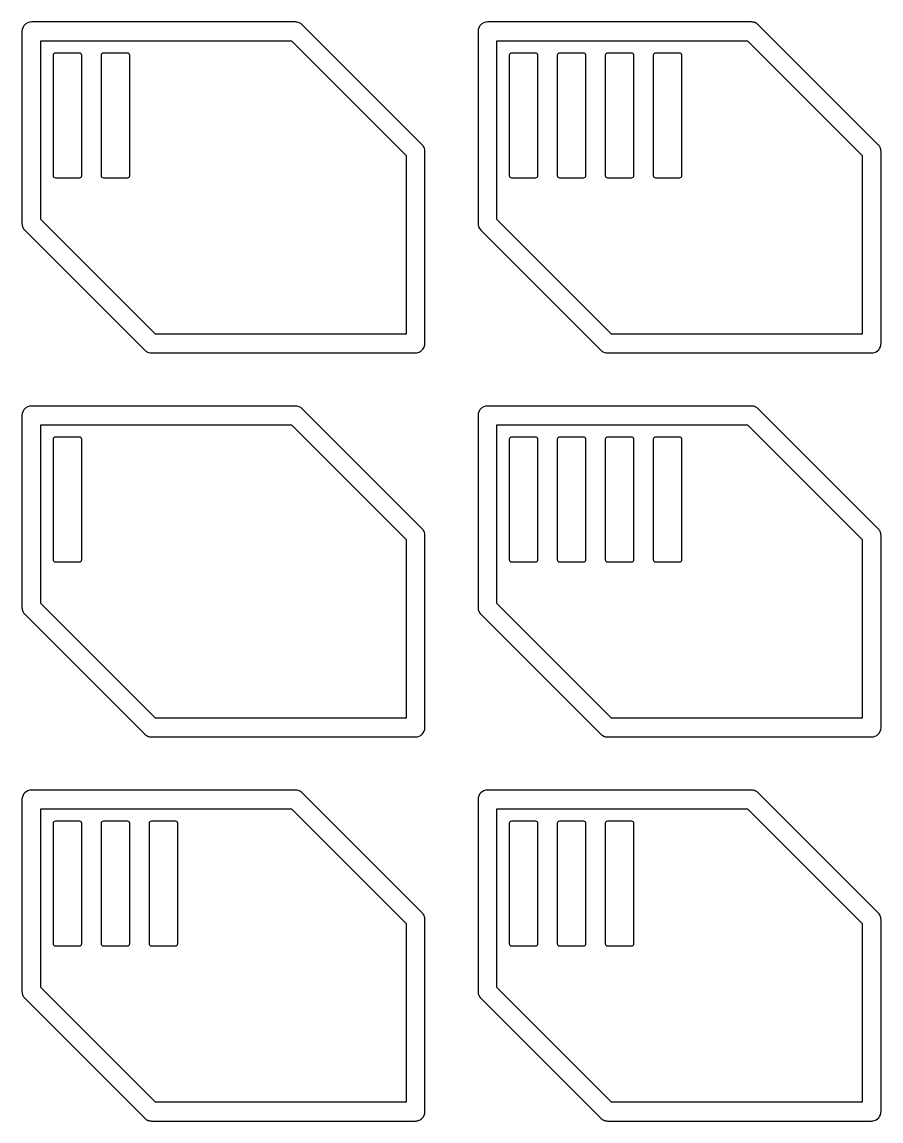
# Model space of a CAD drawing. Header units: millimetres. Extents: x 3 to 62, y 3 to 113.
# Drawn here: x 39.21 to 61.93, y 23.12 to 52.2 of the extents above; entities that cross this region are included whole.
import ezdxf

# ---------------------------------------------------------------- set-up
doc = ezdxf.new("R2010")
doc.units = ezdxf.units.MM
doc.layers.add('Layer_1', color=7, linetype='CONTINUOUS')

msp = doc.modelspace()

# ---------------------------------------------------------------- linework, layer by layer
at = {"layer": 'Layer_1', "color": 7}
for points in [[(46.440712, 52.197558), (39.456118, 52.197558), (39.455615, 52.197558), (39.455615, 52.197558)], [(46.536835, 52.178437), (46.536306, 52.178437)], [(49.792423, 48.94918), (46.617427, 52.124176)], [(58.505586, 52.197558), (51.520997, 52.197558), (51.520494, 52.197558), (51.520494, 52.197558)], [(58.606355, 52.17637), (58.604289, 52.176886)], [(61.857316, 48.94918), (61.850082, 48.956932), (61.847497, 48.958999), (58.692138, 52.11436), (58.690072, 52.116942)], [(39.205505, 51.947445), (39.205505, 46.873341), (39.205505, 46.867139)], [(51.270384, 51.947445), (51.270384, 46.867139)], [(40.028438, 51.312457), (40.028438, 48.137461)], [(40.725534, 51.374985), (40.090958, 51.374985)], [(40.788082, 48.137461), (40.788082, 51.312457)], [(41.298118, 51.312457), (41.298118, 48.137461)], [(41.995744, 51.374985), (41.360639, 51.374985)], [(42.058265, 48.137461), (42.058265, 51.312457)], [(52.093316, 51.312457), (52.093316, 48.137461)], [(52.790942, 51.374985), (52.155837, 51.374985)], [(52.853463, 48.137461), (52.853463, 51.312457)], [(53.362997, 51.312457), (53.362997, 48.137461)], [(54.060631, 51.374985), (53.425518, 51.374985)], [(54.123158, 48.137461), (54.123158, 51.312457)], [(54.633205, 51.312457), (54.633205, 48.137461)], [(55.330836, 51.374985), (54.695734, 51.374985)], [(55.393362, 48.137461), (55.393362, 51.312457)], [(55.90341, 51.312457), (55.90341, 48.137461)], [(56.600522, 51.374985), (55.965938, 51.374985)], [(56.663051, 48.137461), (56.663051, 51.312457)], [(49.86529, 43.692143), (49.86529, 43.692662), (49.86529, 48.760045)], [(61.922429, 48.837044), (61.921395, 48.840661)], [(61.930698, 43.692143), (61.930698, 43.692662), (61.930698, 48.772449)], [(40.090958, 48.074932), (40.725534, 48.074932)], [(41.360639, 48.074932), (41.995744, 48.074932)], [(52.155837, 48.074932), (52.790942, 48.074932)], [(53.425518, 48.074932), (54.060631, 48.074932)], [(54.695734, 48.074932), (55.330836, 48.074932)], [(55.965938, 48.074932), (56.600522, 48.074932)], [(39.278874, 46.690408), (42.45387, 43.51541)], [(51.343753, 46.690408), (54.518757, 43.51541)], [(42.592882, 43.445647), (42.598041, 43.444615)], [(42.643523, 43.442546), (49.615708, 43.442546)], [(54.695488, 43.442546), (61.680582, 43.442546)], [(46.440712, 42.037468), (39.456118, 42.037468), (39.455615, 42.037468), (39.455615, 42.037468)], [(49.792423, 38.78909), (46.617427, 41.964086)], [(58.505586, 42.037468), (51.520494, 42.037468), (51.520494, 42.037468)], [(58.606355, 42.01628), (58.604289, 42.016796)], [(61.857316, 38.78909), (61.850082, 38.796842), (61.847497, 38.798908), (58.690072, 41.956852)], [(39.205505, 41.787352), (39.205505, 36.707568)], [(51.270384, 41.787352), (51.270384, 36.707568)], [(40.028438, 41.152366), (40.028438, 37.97737)], [(40.725534, 41.214895), (40.090958, 41.214895)], [(40.788082, 37.97737), (40.788082, 41.152366)], [(52.093316, 41.152366), (52.093316, 37.97737)], [(52.790942, 41.214895), (52.155837, 41.214895)], [(52.853463, 37.97737), (52.853463, 41.152366)], [(53.362997, 41.152366), (53.362997, 37.97737)], [(54.060631, 41.214895), (53.425518, 41.214895)], [(54.123158, 37.97737), (54.123158, 41.152366)], [(54.633205, 41.152366), (54.633205, 37.97737)], [(55.330836, 41.214895), (54.695734, 41.214895)], [(55.393362, 37.97737), (55.393362, 41.152366)], [(55.90341, 41.152366), (55.90341, 37.97737)], [(56.600522, 41.214895), (55.965938, 41.214895)], [(56.663051, 37.97737), (56.663051, 41.152366)], [(61.922429, 38.676954), (61.921395, 38.680571)], [(49.86529, 33.532572), (49.86529, 38.599955)], [(61.930698, 33.532572), (61.930698, 38.612356)], [(40.090958, 37.914841), (40.725534, 37.914841)], [(52.155837, 37.914841), (52.790942, 37.914841)], [(53.425518, 37.914841), (54.060631, 37.914841)], [(54.695734, 37.914841), (55.330836, 37.914841)], [(55.965938, 37.914841), (56.600522, 37.914841)], [(39.215321, 36.640387), (39.215321, 36.639871)], [(51.2802, 36.640387), (51.2802, 36.639871)], [(39.238049, 36.585611), (39.240112, 36.581994)], [(39.257178, 36.556671), (39.257681, 36.55512)], [(39.278874, 36.530834), (42.45387, 33.355838)], [(51.302928, 36.585611), (51.304991, 36.581994)], [(51.322057, 36.556671), (51.32256, 36.55512)], [(51.343753, 36.530834), (54.518757, 33.355838)], [(42.596507, 33.285041), (42.598041, 33.285041)], [(42.630611, 33.282456), (49.615708, 33.282456)], [(54.543561, 33.33465), (54.544593, 33.333616)], [(54.661383, 33.285041), (54.662933, 33.285041)], [(54.695488, 33.282456), (61.680582, 33.282456)], [(46.440712, 31.877377), (39.456118, 31.877377), (39.455615, 31.877377), (39.455615, 31.877377)], [(46.536835, 31.858256), (46.536306, 31.858256)], [(49.792423, 28.628999), (46.617427, 31.803995)], [(58.505586, 31.877377), (51.520997, 31.877377), (51.520494, 31.877377), (51.520494, 31.877377)], [(58.606355, 31.85619), (58.604289, 31.856705)], [(61.857316, 28.628999), (61.850082, 28.636752), (61.847497, 28.638818), (58.690072, 31.796762)], [(39.205505, 31.627262), (39.205505, 26.547475)], [(51.270384, 31.627262), (51.270384, 26.547475)], [(40.028438, 30.992276), (40.028438, 27.81728)], [(40.725534, 31.054805), (40.090958, 31.054805)], [(40.788082, 27.81728), (40.788082, 30.992276)], [(41.298118, 30.992276), (41.298118, 27.81728)], [(41.995744, 31.054805), (41.360639, 31.054805)], [(42.058265, 27.81728), (42.058265, 30.992276)], [(42.568328, 30.992276), (42.568328, 27.81728)], [(43.265954, 31.054805), (42.630849, 31.054805)], [(43.328475, 27.81728), (43.328475, 30.992276)], [(52.093316, 30.992276), (52.093316, 27.81728)], [(52.790942, 31.054805), (52.155837, 31.054805)], [(52.853463, 27.81728), (52.853463, 30.992276)], [(53.362997, 30.992276), (53.362997, 27.81728)], [(54.060631, 31.054805), (53.425518, 31.054805)], [(54.123158, 27.81728), (54.123158, 30.992276)], [(54.633205, 30.992276), (54.633205, 27.81728)], [(55.330836, 31.054805), (54.695734, 31.054805)], [(55.393362, 27.81728), (55.393362, 30.992276)], [(61.922429, 28.516861), (61.921395, 28.520481)], [(49.86529, 23.372479), (49.86529, 23.372997), (49.86529, 28.439865)], [(61.930698, 23.372479), (61.930698, 23.372997), (61.930698, 28.452266)], [(40.090958, 27.755269), (40.725534, 27.755269)], [(41.360639, 27.755269), (41.995744, 27.755269)], [(42.630849, 27.755269), (43.265954, 27.755269)], [(52.155837, 27.755269), (52.790942, 27.755269)], [(53.425518, 27.755269), (54.060631, 27.755269)], [(54.695734, 27.755269), (55.330836, 27.755269)], [(39.215321, 26.480297), (39.215321, 26.479781)], [(51.2802, 26.480297), (51.2802, 26.479781)], [(39.238049, 26.42552), (39.240112, 26.421903)], [(39.257178, 26.39658), (39.257681, 26.39503)], [(39.278874, 26.370744), (39.286626, 26.363507), (42.446647, 23.202981), (42.45387, 23.195748)], [(51.302928, 26.42552), (51.304991, 26.421903)], [(51.322057, 26.39658), (51.32256, 26.39503)], [(51.343753, 26.370744), (51.351505, 26.363507), (54.51152, 23.203497), (54.518757, 23.195748)], [(42.596507, 23.124951), (42.598041, 23.124951)], [(42.630611, 23.122366), (49.615708, 23.122366)], [(54.543043, 23.17456), (54.543561, 23.17456), (54.544593, 23.173525)], [(54.661383, 23.124951), (54.662933, 23.124951)], [(54.695488, 23.122366), (61.680582, 23.122366)]]:
    msp.add_lwpolyline(points, dxfattribs=at)
for points in [[(39.705726, 51.69733), (46.337366, 51.69733), (49.365598, 48.669095), (49.365598, 43.942259), (42.734487, 43.942259), (39.705726, 46.971009), (39.705726, 51.69733)], [(51.770605, 51.69733), (58.402235, 51.69733), (61.430469, 48.669095), (61.430469, 43.942259), (54.799358, 43.942259), (51.770605, 46.971009), (51.770605, 51.69733)], [(39.705726, 41.537239), (46.337366, 41.537239), (49.365598, 38.509005), (49.365598, 33.782169), (42.734487, 33.782169), (39.705726, 36.810919), (39.705726, 41.537239)], [(51.770605, 41.537239), (58.402235, 41.537239), (61.430469, 38.509005), (61.430469, 33.782169), (54.799358, 33.782169), (51.770605, 36.810919), (51.770605, 41.537239)], [(39.705726, 31.377665), (46.336837, 31.377665), (49.365598, 28.348914), (49.365598, 23.622594), (42.733957, 23.622594), (39.705726, 26.650829), (39.705726, 31.377665)], [(51.770605, 31.377665), (58.401719, 31.377665), (61.430469, 28.348914), (61.430469, 23.622594), (54.798842, 23.622594), (51.770605, 26.650829), (51.770605, 31.377665)]]:
    msp.add_lwpolyline(points, close=True, dxfattribs=at)
for points in [[(39.278727, 52.124334), (39.231816, 52.077422), (39.205475, 52.013788), (39.205505, 51.947445)], [(39.455615, 52.197558), (39.389272, 52.197588), (39.325638, 52.171246), (39.278727, 52.124334)], [(46.536306, 52.178437), (46.506005, 52.191022), (46.473523, 52.197519), (46.440712, 52.197558)], [(46.617427, 52.124176), (46.59437, 52.147359), (46.566989, 52.165794), (46.536835, 52.178437)], [(51.343606, 52.124334), (51.296695, 52.077422), (51.270354, 52.013788), (51.270384, 51.947445)], [(51.520494, 52.197558), (51.454151, 52.197588), (51.390517, 52.171246), (51.343606, 52.124334)], [(58.538659, 52.195492), (58.527692, 52.196911), (58.516644, 52.197602), (58.505586, 52.197558)], [(58.5707, 52.188774), (58.560178, 52.191711), (58.549475, 52.193955), (58.538659, 52.195492)], [(58.590337, 52.182054), (58.583887, 52.184565), (58.577336, 52.186807), (58.5707, 52.188774)], [(58.604289, 52.176886), (58.599691, 52.178747), (58.595038, 52.18047), (58.590337, 52.182054)], [(58.616692, 52.171203), (58.613287, 52.173005), (58.60984, 52.174728), (58.606355, 52.17637)], [(58.633229, 52.162419), (58.627828, 52.165552), (58.622312, 52.168482), (58.616692, 52.171203)], [(58.647696, 52.1526), (58.64299, 52.156041), (58.638164, 52.159316), (58.633229, 52.162419)], [(58.6601, 52.143813), (58.656055, 52.146867), (58.651919, 52.149798), (58.647696, 52.1526)], [(58.68232, 52.124176), (58.675308, 52.131156), (58.667888, 52.137713), (58.6601, 52.143813)], [(58.690072, 52.116942), (58.687539, 52.119408), (58.684954, 52.12182), (58.68232, 52.124176)], [(40.090958, 51.374985), (40.05643, 51.374993), (40.028438, 51.346993), (40.028438, 51.312457)], [(40.788082, 51.312457), (40.788082, 51.347003), (40.760089, 51.375009), (40.725534, 51.374985)], [(41.360639, 51.374985), (41.326111, 51.374993), (41.298118, 51.346993), (41.298118, 51.312457)], [(42.058265, 51.312457), (42.058265, 51.346993), (42.030273, 51.374993), (41.995744, 51.374985)], [(52.155837, 51.374985), (52.121309, 51.374993), (52.093316, 51.346993), (52.093316, 51.312457)], [(52.853463, 51.312457), (52.853463, 51.346993), (52.825471, 51.374993), (52.790942, 51.374985)], [(53.425518, 51.374985), (53.39099, 51.374993), (53.362997, 51.346993), (53.362997, 51.312457)], [(54.123158, 51.312457), (54.123171, 51.346995), (54.09517, 51.374996), (54.060631, 51.374985)], [(54.695734, 51.374985), (54.661195, 51.374999), (54.633192, 51.346995), (54.633205, 51.312457)], [(55.393362, 51.312457), (55.393376, 51.346995), (55.365375, 51.374996), (55.330836, 51.374985)], [(55.965938, 51.374985), (55.9314, 51.374999), (55.903396, 51.346995), (55.90341, 51.312457)], [(56.663051, 51.312457), (56.663064, 51.346995), (56.635061, 51.374999), (56.600522, 51.374985)], [(49.81568, 48.922828), (49.808556, 48.932146), (49.800784, 48.940952), (49.792423, 48.94918)], [(49.822401, 48.91249), (49.820246, 48.915991), (49.818005, 48.919438), (49.81568, 48.922828)], [(49.83428, 48.893887), (49.830596, 48.90026), (49.826632, 48.906467), (49.822401, 48.91249)], [(49.843091, 48.875801), (49.840398, 48.881945), (49.837459, 48.887979), (49.83428, 48.893887)], [(49.86529, 48.760045), (49.867221, 48.799848), (49.85961, 48.839536), (49.843091, 48.875801)], [(61.877471, 48.92696), (61.871204, 48.934764), (61.864473, 48.942184), (61.857316, 48.94918)], [(61.882639, 48.919727), (61.880959, 48.922168), (61.879237, 48.92458), (61.877471, 48.92696)], [(61.897106, 48.897504), (61.89268, 48.905162), (61.887851, 48.91258), (61.882639, 48.919727)], [(61.911576, 48.868048), (61.907403, 48.878173), (61.902569, 48.888013), (61.897106, 48.897504)], [(61.921395, 48.840661), (61.918656, 48.849973), (61.915378, 48.859118), (61.911576, 48.868048)], [(61.924496, 48.825157), (61.923903, 48.829135), (61.923214, 48.833099), (61.922429, 48.837044)], [(61.928629, 48.805003), (61.927528, 48.811775), (61.926149, 48.818499), (61.924496, 48.825157)], [(61.930698, 48.772449), (61.930717, 48.783334), (61.930026, 48.794209), (61.928629, 48.805003)], [(40.028438, 48.137461), (40.028438, 48.102925), (40.05643, 48.074924), (40.090958, 48.074932)], [(40.725534, 48.074932), (40.760089, 48.074908), (40.788082, 48.102914), (40.788082, 48.137461)], [(41.298118, 48.137461), (41.298118, 48.102925), (41.326111, 48.074924), (41.360639, 48.074932)], [(41.995744, 48.074932), (42.030273, 48.074924), (42.058265, 48.102925), (42.058265, 48.137461)], [(52.093316, 48.137461), (52.093316, 48.102925), (52.121309, 48.074924), (52.155837, 48.074932)], [(52.790942, 48.074932), (52.825471, 48.074924), (52.853463, 48.102925), (52.853463, 48.137461)], [(53.362997, 48.137461), (53.362997, 48.102925), (53.39099, 48.074924), (53.425518, 48.074932)], [(54.060631, 48.074932), (54.09517, 48.074921), (54.123171, 48.102922), (54.123158, 48.137461)], [(54.633205, 48.137461), (54.633192, 48.102922), (54.661195, 48.074918), (54.695734, 48.074932)], [(55.330836, 48.074932), (55.365375, 48.074921), (55.393376, 48.102922), (55.393362, 48.137461)], [(55.90341, 48.137461), (55.903396, 48.102922), (55.9314, 48.074918), (55.965938, 48.074932)], [(56.600522, 48.074932), (56.635061, 48.074918), (56.663064, 48.102922), (56.663051, 48.137461)], [(39.205505, 46.867139), (39.205621, 46.864209), (39.205789, 46.86128), (39.206008, 46.858355)], [(39.206008, 46.858355), (39.206317, 46.850403), (39.207006, 46.842471), (39.208071, 46.834585)], [(39.208071, 46.834585), (39.209356, 46.824488), (39.211255, 46.814479), (39.21376, 46.804613)], [(51.270384, 46.867139), (51.2705, 46.864209), (51.270668, 46.86128), (51.270887, 46.858355)], [(51.270887, 46.858355), (51.271512, 46.840213), (51.274111, 46.822193), (51.278639, 46.804613)], [(39.21376, 46.804613), (39.215019, 46.80027), (39.216395, 46.795962), (39.217888, 46.791693)], [(39.217888, 46.791693), (39.220015, 46.784875), (39.222434, 46.778151), (39.225137, 46.77154)], [(39.225137, 46.77154), (39.237562, 46.741237), (39.25582, 46.713671), (39.278874, 46.690408)], [(51.278639, 46.804613), (51.279906, 46.80027), (51.281292, 46.795962), (51.282793, 46.791693)], [(51.282793, 46.791693), (51.294724, 46.753544), (51.315628, 46.718811), (51.343753, 46.690408)], [(49.846689, 43.59706), (49.850789, 43.60699), (49.854245, 43.617174), (49.857035, 43.627548)], [(49.857035, 43.627548), (49.862591, 43.648628), (49.865366, 43.670344), (49.86529, 43.692143)], [(61.713655, 43.444615), (61.837785, 43.461123), (61.930553, 43.566921), (61.930698, 43.692143)], [(42.45387, 43.51541), (42.47556, 43.494115), (42.500952, 43.476953), (42.5288, 43.464769)], [(42.5288, 43.464769), (42.531538, 43.463513), (42.534299, 43.462307), (42.537081, 43.461152)], [(42.537081, 43.461152), (42.555018, 43.453839), (42.573744, 43.448636), (42.592882, 43.445647)], [(42.598041, 43.444615), (42.613107, 43.442544), (42.628331, 43.441851), (42.643523, 43.442546)], [(49.615708, 43.442546), (49.62659, 43.442527), (49.637461, 43.443218), (49.648252, 43.444615)], [(49.648252, 43.444615), (49.7369, 43.456288), (49.812564, 43.514416), (49.846689, 43.59706)], [(54.518757, 43.51541), (54.540447, 43.494115), (54.565839, 43.476953), (54.593687, 43.464769)], [(54.593687, 43.464769), (54.596421, 43.463513), (54.599177, 43.462308), (54.601955, 43.461152)], [(54.601955, 43.461152), (54.618611, 43.454488), (54.635936, 43.449637), (54.653631, 43.446682)], [(54.653631, 43.446682), (54.65877, 43.445658), (54.663941, 43.444796), (54.669135, 43.444097)], [(54.669135, 43.444097), (54.674119, 43.443603), (54.679117, 43.443259), (54.684121, 43.443065)], [(54.684121, 43.443065), (54.687906, 43.442806), (54.691695, 43.442633), (54.695488, 43.442546)], [(61.680582, 43.442546), (61.69164, 43.442504), (61.702689, 43.443195), (61.713655, 43.444615)], [(39.278726, 41.964243), (39.231815, 41.91733), (39.205474, 41.853695), (39.205505, 41.787352)], [(39.455615, 42.037468), (39.389272, 42.037497), (39.325638, 42.011155), (39.278726, 41.964243)], [(46.617427, 41.964086), (46.570584, 42.011013), (46.507018, 42.037409), (46.440712, 42.037468)], [(51.343605, 41.964243), (51.296694, 41.91733), (51.270353, 41.853695), (51.270384, 41.787352)], [(51.520494, 42.037468), (51.454151, 42.037497), (51.390516, 42.011155), (51.343605, 41.964243)], [(58.538659, 42.035399), (58.527693, 42.036819), (58.516644, 42.03751), (58.505586, 42.037468)], [(58.590337, 42.022482), (58.57362, 42.028616), (58.556296, 42.032946), (58.538659, 42.035399)], [(58.604289, 42.016796), (58.599696, 42.018831), (58.595044, 42.020727), (58.590337, 42.022482)], [(58.616692, 42.011113), (58.613287, 42.012914), (58.60984, 42.014637), (58.606355, 42.01628)], [(58.690072, 41.956852), (58.669148, 41.979288), (58.644274, 41.997681), (58.616692, 42.011113)], [(40.090958, 41.214895), (40.05643, 41.214903), (40.028438, 41.186902), (40.028438, 41.152366)], [(40.788082, 41.152366), (40.788082, 41.186913), (40.760089, 41.214919), (40.725534, 41.214895)], [(52.155837, 41.214895), (52.121309, 41.214903), (52.093316, 41.186902), (52.093316, 41.152366)], [(52.853463, 41.152366), (52.853463, 41.186902), (52.825471, 41.214903), (52.790942, 41.214895)], [(53.425518, 41.214895), (53.39099, 41.214903), (53.362997, 41.186902), (53.362997, 41.152366)], [(54.123158, 41.152366), (54.123171, 41.186905), (54.09517, 41.214906), (54.060631, 41.214895)], [(54.695734, 41.214895), (54.661195, 41.214908), (54.633192, 41.186905), (54.633205, 41.152366)], [(55.393362, 41.152366), (55.393376, 41.186905), (55.365375, 41.214906), (55.330836, 41.214895)], [(55.965938, 41.214895), (55.9314, 41.214908), (55.903396, 41.186905), (55.90341, 41.152366)], [(56.663051, 41.152366), (56.663064, 41.186905), (56.635061, 41.214908), (56.600522, 41.214895)], [(49.81568, 38.762735), (49.808556, 38.772054), (49.800784, 38.780861), (49.792423, 38.78909)], [(49.822401, 38.7524), (49.820246, 38.755899), (49.818005, 38.759345), (49.81568, 38.762735)], [(49.83428, 38.733797), (49.830596, 38.74017), (49.826632, 38.746377), (49.822401, 38.7524)], [(49.843091, 38.71571), (49.840398, 38.721855), (49.837459, 38.727889), (49.83428, 38.733797)], [(49.86529, 38.599955), (49.867221, 38.639758), (49.85961, 38.679446), (49.843091, 38.71571)], [(61.877471, 38.76687), (61.871204, 38.774673), (61.864473, 38.782093), (61.857316, 38.78909)], [(61.882639, 38.759636), (61.880959, 38.762078), (61.879237, 38.76449), (61.877471, 38.76687)], [(61.897106, 38.737414), (61.89268, 38.745072), (61.887851, 38.75249), (61.882639, 38.759636)], [(61.911576, 38.707958), (61.907403, 38.718083), (61.902569, 38.727923), (61.897106, 38.737414)], [(61.921395, 38.680571), (61.918656, 38.689883), (61.915378, 38.699027), (61.911576, 38.707958)], [(61.924496, 38.665066), (61.923903, 38.669045), (61.923214, 38.673009), (61.922429, 38.676954)], [(61.928629, 38.644913), (61.927528, 38.651685), (61.926149, 38.658408), (61.924496, 38.665066)], [(61.930698, 38.612356), (61.930718, 38.623242), (61.930026, 38.634117), (61.928629, 38.644913)], [(40.028438, 37.97737), (40.028438, 37.942834), (40.05643, 37.914833), (40.090958, 37.914841)], [(40.725534, 37.914841), (40.760089, 37.914817), (40.788082, 37.942824), (40.788082, 37.97737)], [(52.093316, 37.97737), (52.093316, 37.942834), (52.121309, 37.914833), (52.155837, 37.914841)], [(52.790942, 37.914841), (52.825471, 37.914833), (52.853463, 37.942834), (52.853463, 37.97737)], [(53.362997, 37.97737), (53.362997, 37.942834), (53.39099, 37.914833), (53.425518, 37.914841)], [(54.060631, 37.914841), (54.09517, 37.914831), (54.123171, 37.942831), (54.123158, 37.97737)], [(54.633205, 37.97737), (54.633192, 37.942831), (54.661195, 37.914828), (54.695734, 37.914841)], [(55.330836, 37.914841), (55.365375, 37.914831), (55.393376, 37.942831), (55.393362, 37.97737)], [(55.90341, 37.97737), (55.903396, 37.942831), (55.9314, 37.914828), (55.965938, 37.914841)], [(56.600522, 37.914841), (56.635061, 37.914828), (56.663064, 37.942831), (56.663051, 37.97737)], [(39.205505, 36.707568), (39.205843, 36.691402), (39.207748, 36.675307), (39.211194, 36.659509)], [(39.211194, 36.659509), (39.212319, 36.653083), (39.213696, 36.646705), (39.215321, 36.640387)], [(39.215321, 36.639871), (39.218039, 36.630384), (39.221317, 36.621066), (39.225137, 36.611966)], [(51.270384, 36.707568), (51.270722, 36.691402), (51.272627, 36.675307), (51.276073, 36.659509)], [(51.276073, 36.659509), (51.277198, 36.653083), (51.278575, 36.646705), (51.2802, 36.640387)], [(51.2802, 36.639871), (51.282918, 36.630384), (51.286196, 36.621066), (51.290016, 36.611966)], [(39.225137, 36.611966), (39.228921, 36.602935), (39.233232, 36.594135), (39.238049, 36.585611)], [(39.240112, 36.581994), (39.24528, 36.573213), (39.250979, 36.564756), (39.257178, 36.556671)], [(39.257681, 36.55512), (39.26226, 36.549398), (39.267089, 36.543881), (39.272153, 36.538584)], [(39.272153, 36.538584), (39.27434, 36.535955), (39.276581, 36.533371), (39.278874, 36.530834)], [(51.290016, 36.611966), (51.2938, 36.602935), (51.298111, 36.594135), (51.302928, 36.585611)], [(51.304991, 36.581994), (51.310159, 36.573213), (51.315858, 36.564756), (51.322057, 36.556671)], [(51.32256, 36.55512), (51.327139, 36.549398), (51.331968, 36.543881), (51.337032, 36.538584)], [(51.337032, 36.538584), (51.339219, 36.535955), (51.34146, 36.533371), (51.343753, 36.530834)], [(49.615708, 33.282456), (49.753661, 33.282687), (49.865354, 33.394618), (49.86529, 33.532572)], [(61.857475, 33.355679), (61.904387, 33.402591), (61.930729, 33.466227), (61.930698, 33.532572)], [(42.45387, 33.355838), (42.456911, 33.353179), (42.460017, 33.350594), (42.463183, 33.348086)], [(42.463183, 33.348086), (42.467355, 33.344149), (42.471662, 33.340357), (42.476095, 33.336717)], [(42.476095, 33.336717), (42.479308, 33.334226), (42.482581, 33.331814), (42.485911, 33.329483)], [(42.485911, 33.329483), (42.491596, 33.325274), (42.497458, 33.321309), (42.503479, 33.317598)], [(42.503479, 33.317598), (42.50888, 33.314463), (42.514396, 33.311532), (42.520016, 33.308811)], [(42.520016, 33.308811), (42.524099, 33.306804), (42.528237, 33.304909), (42.532425, 33.303128)], [(42.532425, 33.303128), (42.537189, 33.301083), (42.542015, 33.299187), (42.546897, 33.297442)], [(42.546897, 33.297442), (42.562966, 33.291623), (42.57959, 33.287468), (42.596507, 33.285041)], [(42.598041, 33.285041), (42.60883, 33.28347), (42.61971, 33.282606), (42.630611, 33.282456)], [(54.518757, 33.355838), (54.521294, 33.353546), (54.523878, 33.351306), (54.526506, 33.34912)], [(54.526506, 33.34912), (54.531973, 33.344045), (54.537663, 33.339217), (54.543561, 33.33465)], [(54.544593, 33.333616), (54.552205, 33.327826), (54.560142, 33.322478), (54.568366, 33.317598)], [(54.568366, 33.317598), (54.573767, 33.314463), (54.579283, 33.311532), (54.584903, 33.308811)], [(54.584903, 33.308811), (54.588984, 33.306804), (54.593119, 33.304909), (54.597304, 33.303128)], [(54.597304, 33.303128), (54.601897, 33.301093), (54.60655, 33.299197), (54.611258, 33.297442)], [(54.611258, 33.297442), (54.627493, 33.291589), (54.644291, 33.287433), (54.661383, 33.285041)], [(54.662933, 33.285041), (54.673717, 33.283471), (54.684591, 33.282607), (54.695488, 33.282456)], [(61.680582, 33.282456), (61.746926, 33.282425), (61.810562, 33.308766), (61.857475, 33.355679)], [(39.278726, 31.804152), (39.231815, 31.75724), (39.205474, 31.693605), (39.205505, 31.627262)], [(39.455615, 31.877377), (39.389272, 31.877407), (39.325638, 31.851065), (39.278726, 31.804152)], [(46.536306, 31.858256), (46.506005, 31.870841), (46.473523, 31.877338), (46.440712, 31.877377)], [(46.617427, 31.803995), (46.59437, 31.827178), (46.566989, 31.845613), (46.536835, 31.858256)], [(51.343605, 31.804152), (51.296694, 31.75724), (51.270353, 31.693605), (51.270384, 31.627262)], [(51.520494, 31.877377), (51.454151, 31.877407), (51.390516, 31.851065), (51.343605, 31.804152)], [(58.538659, 31.875308), (58.527693, 31.876729), (58.516644, 31.87742), (58.505586, 31.877377)], [(58.590337, 31.861873), (58.57364, 31.868183), (58.556315, 31.872688), (58.538659, 31.875308)], [(58.604289, 31.856705), (58.599691, 31.858566), (58.595038, 31.860289), (58.590337, 31.861873)], [(58.616692, 31.851022), (58.613287, 31.852824), (58.60984, 31.854547), (58.606355, 31.85619)], [(58.690072, 31.796762), (58.669148, 31.819198), (58.644274, 31.837591), (58.616692, 31.851022)], [(40.090958, 31.054805), (40.05643, 31.054813), (40.028438, 31.026812), (40.028438, 30.992276)], [(40.788082, 30.992276), (40.788082, 31.026822), (40.760089, 31.054828), (40.725534, 31.054805)], [(41.360639, 31.054805), (41.326111, 31.054813), (41.298118, 31.026812), (41.298118, 30.992276)], [(42.058265, 30.992276), (42.058265, 31.026812), (42.030273, 31.054813), (41.995744, 31.054805)], [(42.630849, 31.054805), (42.596321, 31.054813), (42.568328, 31.026812), (42.568328, 30.992276)], [(43.328475, 30.992276), (43.328475, 31.026812), (43.300483, 31.054813), (43.265954, 31.054805)], [(52.155837, 31.054805), (52.121309, 31.054813), (52.093316, 31.026812), (52.093316, 30.992276)], [(52.853463, 30.992276), (52.853463, 31.026812), (52.825471, 31.054813), (52.790942, 31.054805)], [(53.425518, 31.054805), (53.39099, 31.054813), (53.362997, 31.026812), (53.362997, 30.992276)], [(54.123158, 30.992276), (54.123171, 31.026814), (54.09517, 31.054815), (54.060631, 31.054805)], [(54.695734, 31.054805), (54.661195, 31.054818), (54.633192, 31.026814), (54.633205, 30.992276)], [(55.393362, 30.992276), (55.393376, 31.026814), (55.365375, 31.054815), (55.330836, 31.054805)], [(49.81568, 28.602644), (49.808556, 28.611964), (49.800784, 28.620771), (49.792423, 28.628999)], [(49.822401, 28.59231), (49.820246, 28.595809), (49.818005, 28.599255), (49.81568, 28.602644)], [(49.83428, 28.573707), (49.830596, 28.580079), (49.826632, 28.586286), (49.822401, 28.59231)], [(49.843091, 28.55562), (49.840398, 28.561765), (49.837459, 28.567798), (49.83428, 28.573707)], [(49.86529, 28.439865), (49.867221, 28.479667), (49.85961, 28.519355), (49.843091, 28.55562)], [(61.921395, 28.520481), (61.909653, 28.561532), (61.887592, 28.598892), (61.857316, 28.628999)], [(61.928629, 28.484823), (61.927262, 28.495626), (61.925191, 28.506328), (61.922429, 28.516861)], [(61.930698, 28.452266), (61.930718, 28.463152), (61.930026, 28.474027), (61.928629, 28.484823)], [(40.028438, 27.81728), (40.028438, 27.782947), (40.056616, 27.755261), (40.090958, 27.755269)], [(40.725534, 27.755269), (40.759877, 27.755246), (40.787817, 27.782937), (40.788082, 27.81728)], [(41.298118, 27.81728), (41.298383, 27.782947), (41.326297, 27.755261), (41.360639, 27.755269)], [(41.995744, 27.755269), (42.030087, 27.755261), (42.058001, 27.782947), (42.058265, 27.81728)], [(42.568328, 27.81728), (42.568328, 27.782947), (42.596507, 27.755261), (42.630849, 27.755269)], [(43.265954, 27.755269), (43.300297, 27.755261), (43.328211, 27.782947), (43.328475, 27.81728)], [(52.093316, 27.81728), (52.093581, 27.782947), (52.121495, 27.755261), (52.155837, 27.755269)], [(52.790942, 27.755269), (52.825285, 27.755261), (52.853199, 27.782947), (52.853463, 27.81728)], [(53.362997, 27.81728), (53.363262, 27.782947), (53.391175, 27.755261), (53.425518, 27.755269)], [(54.060631, 27.755269), (54.094969, 27.755256), (54.122885, 27.782945), (54.123158, 27.81728)], [(54.633205, 27.81728), (54.633469, 27.782942), (54.661396, 27.755256), (54.695734, 27.755269)], [(55.330836, 27.755269), (55.365174, 27.755256), (55.39309, 27.782945), (55.393362, 27.81728)], [(39.205505, 26.547475), (39.20565, 26.536579), (39.206507, 26.525704), (39.208071, 26.51492)], [(39.208071, 26.51492), (39.208948, 26.50972), (39.20999, 26.50455), (39.211194, 26.499416)], [(39.211194, 26.499416), (39.212319, 26.492991), (39.213696, 26.486614), (39.215321, 26.480297)], [(39.215321, 26.479781), (39.218039, 26.470293), (39.221317, 26.460975), (39.225137, 26.451875)], [(51.270384, 26.547475), (51.270529, 26.536579), (51.271386, 26.525704), (51.27295, 26.51492)], [(51.27295, 26.51492), (51.273827, 26.50972), (51.274869, 26.50455), (51.276073, 26.499416)], [(51.276073, 26.499416), (51.277198, 26.492991), (51.278575, 26.486614), (51.2802, 26.480297)], [(51.2802, 26.479781), (51.282918, 26.470293), (51.286196, 26.460975), (51.290016, 26.451875)], [(39.225137, 26.451875), (39.228921, 26.442845), (39.233232, 26.434045), (39.238049, 26.42552)], [(39.240112, 26.421903), (39.24528, 26.413122), (39.250979, 26.404666), (39.257178, 26.39658)], [(39.257681, 26.39503), (39.26226, 26.389308), (39.267089, 26.383791), (39.272153, 26.378493)], [(39.272153, 26.378493), (39.27434, 26.375864), (39.276581, 26.373281), (39.278874, 26.370744)], [(51.290016, 26.451875), (51.2938, 26.442845), (51.298111, 26.434045), (51.302928, 26.42552)], [(51.304991, 26.421903), (51.310159, 26.413122), (51.315858, 26.404666), (51.322057, 26.39658)], [(51.32256, 26.39503), (51.327139, 26.389308), (51.331968, 26.383791), (51.337032, 26.378493)], [(51.337032, 26.378493), (51.339219, 26.375864), (51.34146, 26.373281), (51.343753, 26.370744)], [(49.792423, 23.195748), (49.839165, 23.242679), (49.865372, 23.306241), (49.86529, 23.372479)], [(61.713655, 23.124432), (61.83798, 23.140966), (61.930813, 23.247059), (61.930698, 23.372479)], [(42.45387, 23.195748), (42.456911, 23.193089), (42.460017, 23.190504), (42.463183, 23.187995)], [(42.463183, 23.187995), (42.467355, 23.184059), (42.471662, 23.180267), (42.476095, 23.176626)], [(42.476095, 23.176626), (42.479308, 23.174136), (42.482581, 23.171724), (42.485911, 23.169393)], [(42.485911, 23.169393), (42.491596, 23.165183), (42.497458, 23.161217), (42.503479, 23.157505)], [(42.503479, 23.157505), (42.50888, 23.154371), (42.514396, 23.151441), (42.520016, 23.148721)], [(42.520016, 23.148721), (42.524099, 23.146714), (42.528237, 23.144819), (42.532425, 23.143037)], [(42.532425, 23.143037), (42.537195, 23.141167), (42.542021, 23.139444), (42.546897, 23.13787)], [(42.546897, 23.13787), (42.553172, 23.135374), (42.559544, 23.133133), (42.566, 23.131152)], [(42.566, 23.131152), (42.57603, 23.128453), (42.586219, 23.126382), (42.596507, 23.124951)], [(42.598041, 23.124951), (42.60883, 23.12338), (42.61971, 23.122516), (42.630611, 23.122366)], [(49.615708, 23.122366), (49.626766, 23.122322), (49.637815, 23.123012), (49.648781, 23.124432)], [(49.648781, 23.124432), (49.692277, 23.130372), (49.733441, 23.147661), (49.768135, 23.17456)], [(49.768135, 23.17456), (49.776678, 23.181093), (49.784791, 23.18817), (49.792423, 23.195748)], [(54.518757, 23.195748), (54.521294, 23.193456), (54.523878, 23.191216), (54.526506, 23.18903)], [(54.526506, 23.18903), (54.531804, 23.183966), (54.537321, 23.179138), (54.543043, 23.17456)], [(54.544593, 23.173525), (54.552205, 23.167735), (54.560142, 23.162386), (54.568366, 23.157505)], [(54.568366, 23.157505), (54.573767, 23.154371), (54.579283, 23.151441), (54.584903, 23.148721)], [(54.584903, 23.148721), (54.588984, 23.146714), (54.593119, 23.144819), (54.597304, 23.143037)], [(54.597304, 23.143037), (54.601903, 23.141177), (54.606556, 23.139454), (54.611258, 23.13787)], [(54.611258, 23.13787), (54.617707, 23.13536), (54.624257, 23.133119), (54.630892, 23.131152)], [(54.630892, 23.131152), (54.640917, 23.128454), (54.6511, 23.126383), (54.661383, 23.124951)], [(54.662933, 23.124951), (54.673717, 23.12338), (54.684591, 23.122517), (54.695488, 23.122366)], [(61.680582, 23.122366), (61.69164, 23.122322), (61.702688, 23.123012), (61.713655, 23.124432)]]:
    msp.add_open_spline(points, degree=3, dxfattribs=at)

doc.saveas('drawing.dxf')
